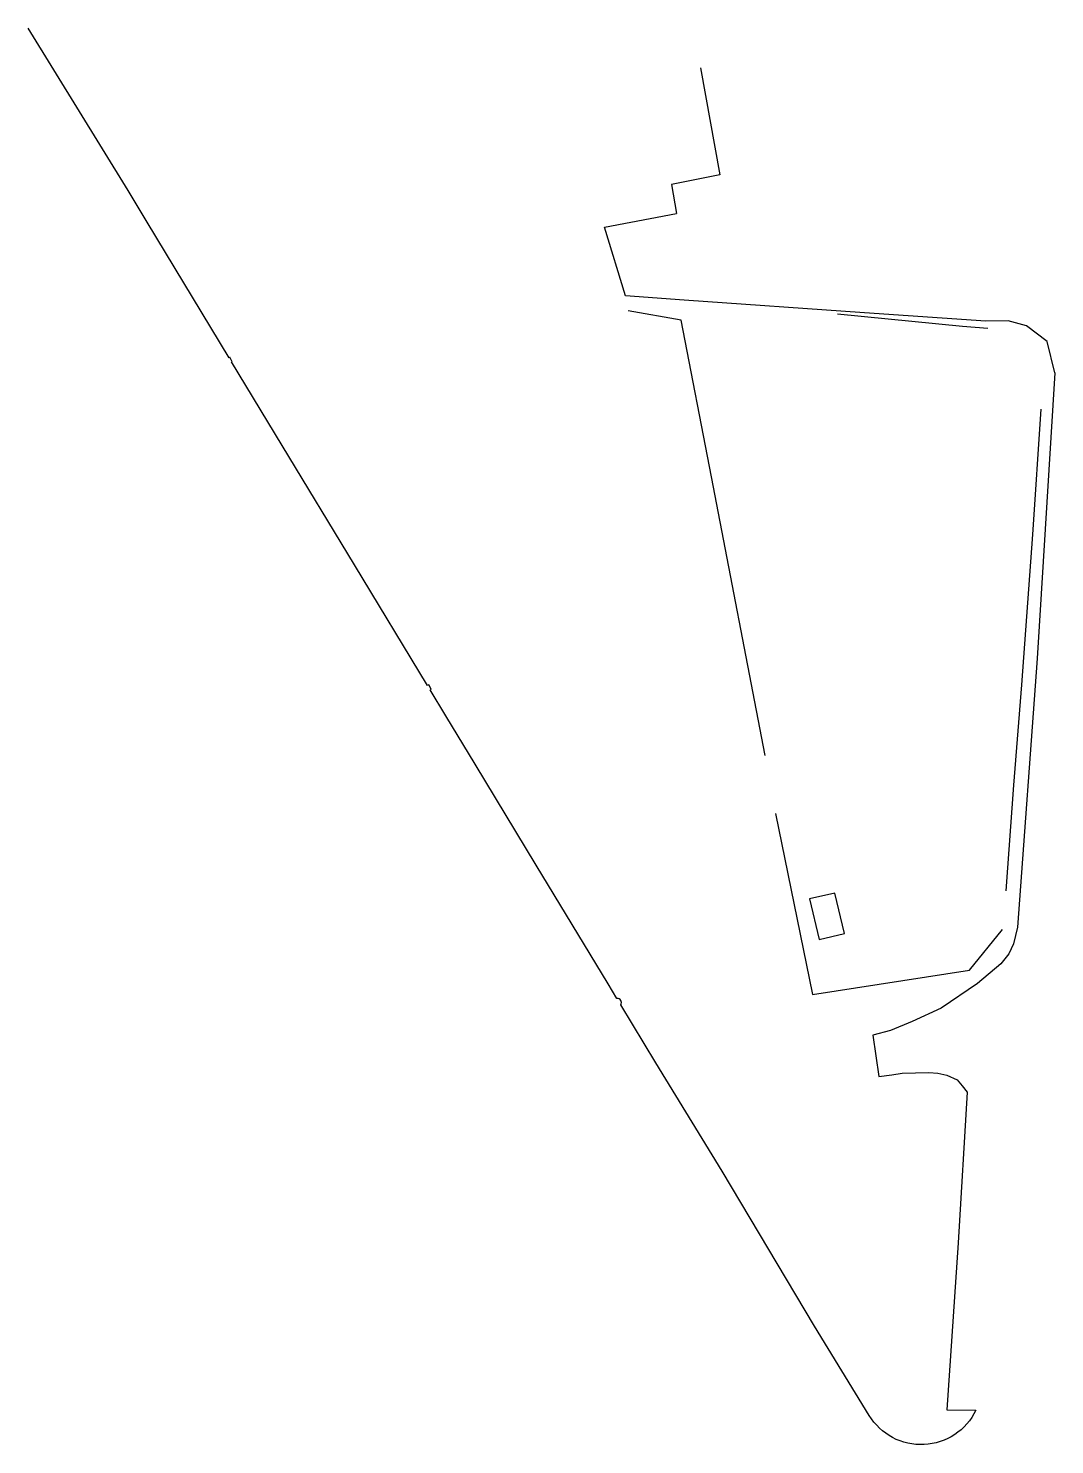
# Model space of a CAD drawing. Header units: metres. Extents: x -741772 to -729469, y -1051765 to -1042288.
# Drawn here: x -739468.5 to -739366.4, y -1051446.4 to -1051305.5 of the extents above; entities that cross this region are included whole.
import ezdxf

# ---------------------------------------------------------------- set-up
doc = ezdxf.new("R2010")
doc.units = ezdxf.units.M
doc.header["$LTSCALE"] = 4
doc.header["$MEASUREMENT"] = 0
doc.layers.add('POLOHOPIS', color=252, linetype='Continuous')

msp = doc.modelspace()

# ---------------------------------------------------------------- linework, layer by layer
at = {"layer": 'POLOHOPIS'}
for points in [[(-739458.599, -1051321.646), (-739468.531, -1051305.53)], [(-739401.661, -1051309.47), (-739399.75, -1051320.11), (-739404.55, -1051321.06), (-739404.05, -1051323.94)], [(-739366.45, -1051339.8), (-739367.21, -1051336.66), (-739369.25, -1051335.1), (-739371.065, -1051334.611), (-739373.298, -1051334.64), (-739385.355, -1051333.83), (-739403.285, -1051332.575), (-739409.15, -1051332.13), (-739411.22, -1051325.32), (-739404.05, -1051323.94)], [(-739395.25, -1051377.83), (-739400.595, -1051350.117), (-739403.6, -1051334.54), (-739408.86, -1051333.62)], [(-739388.051, -1051333.919), (-739375.617, -1051335.153), (-739373.1, -1051335.35)], [(-739371.26, -1051391.3), (-739370.505, -1051380.794), (-739369.73, -1051370.82), (-739368.61, -1051355.86), (-739367.78, -1051343.39)], [(-739394.23, -1051383.61), (-739390.53, -1051401.6), (-739374.921, -1051399.199), (-739371.629, -1051395.161)], [(-739390.831, -1051392.091), (-739389.881, -1051396.141), (-739387.361, -1051395.551), (-739388.319, -1051391.539), (-739390.831, -1051392.091)]]:
    msp.add_lwpolyline(points, dxfattribs=at)
msp.add_lwpolyline([(-739366.45, -1051339.8), (-739368.205, -1051368.21), (-739370.15, -1051394.93), (-739370.55, -1051396.58), (-739371, -1051397.57), (-739371.79, -1051398.56), (-739374.11, -1051400.51), (-739377.743, -1051402.977), (-739380.61, -1051404.3), (-739382.77, -1051405.18), (-739384.53, -1051405.65), (-739383.93, -1051409.77), (-739382.63, -1051409.6), (-739381.63, -1051409.44), (-739378.98, -1051409.37), (-739378.068, -1051409.444), (-739377.17, -1051409.62), (-739376.159, -1051410.091), (-739375.64, -1051410.7), (-739375.16, -1051411.34), (-739376.049, -1051426.293), (-739377.18, -1051442.92), (-739374.288, -1051442.96, -0.2750953), (-739379.438, -1051446.373, -0.2750953), (-739384.894, -1051443.473), (-739390.322, -1051434.585), (-739399.52, -1051419.19), (-739406.115, -1051408.408), (-739409.616, -1051402.63, 0.2888774), (-739409.607, -1051402.204, 0.2888774), (-739409.988, -1051402.012), (-739410.864, -1051400.567), (-739418.016, -1051388.761), (-739424.1, -1051378.71), (-739427.016, -1051373.893), (-739428.58, -1051371.311), (-739428.472, -1051371.254), (-739428.706, -1051370.812), (-739428.835, -1051370.89), (-739436.096, -1051358.894), (-739443.29, -1051347.005), (-739448.307, -1051338.708), (-739448.262, -1051338.684), (-739448.496, -1051338.242), (-739448.563, -1051338.283), (-739456.699, -1051324.796), (-739458.599, -1051321.646)], format="xyb", dxfattribs=at)

doc.saveas('drawing.dxf')
